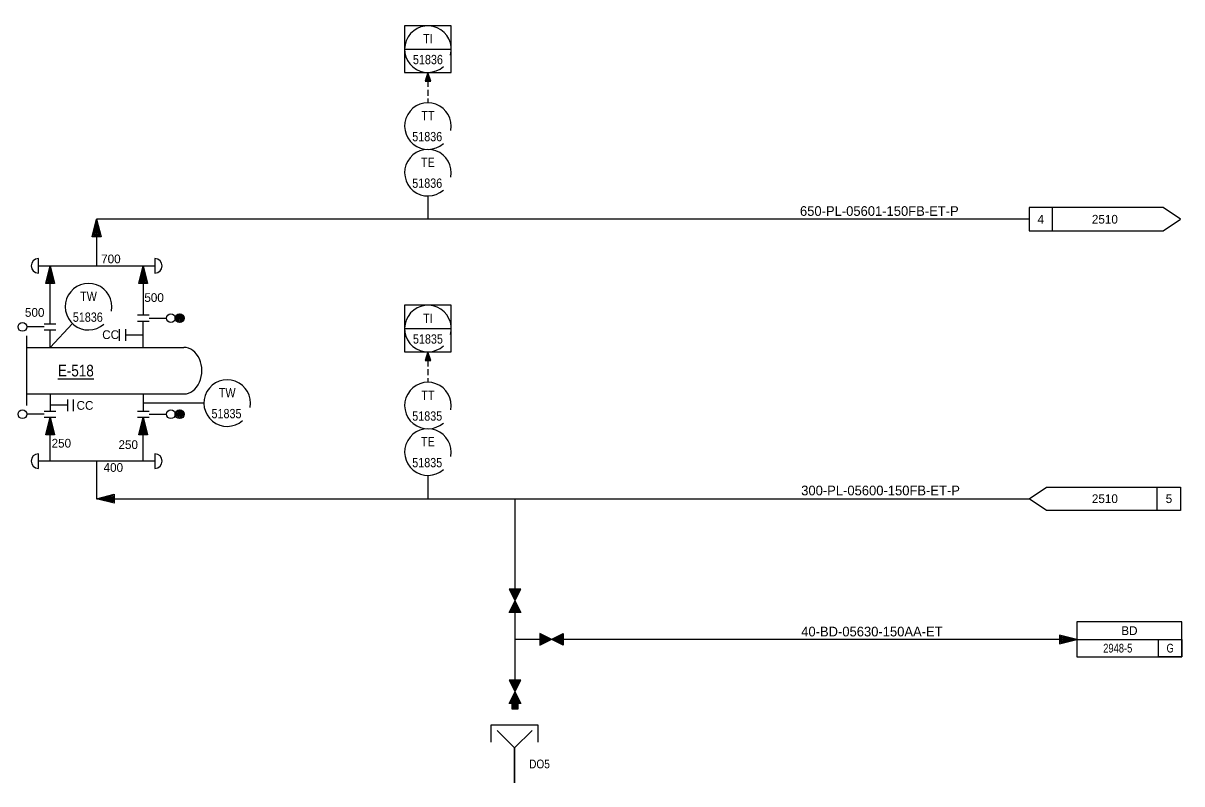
# Model space of a CAD drawing. Extents: x 31 to 826, y 161 to 498.
# Drawn here: x 527.7 to 826.1, y 287.6 to 483.6 of the extents above; entities that cross this region are included whole.
import ezdxf
from ezdxf.enums import TextEntityAlignment as Align

# ---------------------------------------------------------------- set-up
doc = ezdxf.new("R2010")
doc.units = 0
doc.header["$LTSCALE"] = 12
doc.header["$MEASUREMENT"] = 0
doc.linetypes.add('ELEC-LN', pattern=[0.1875, 0.125, -0.0625])
doc.layers.get('0').update_dxf_attribs({"linetype": 'CONTINUOUS'})
for name, color, linetype in [('AUDIT_I_060301071700-56', 7, 'CONTINUOUS'), ('AUDIT_I_060309130809-71', 7, 'CONTINUOUS'), ('ELECT', 3, 'ELEC-LN'), ('EQP', 3, 'CONTINUOUS'), ('GRA', 7, 'CONTINUOUS'), ('INS', 2, 'CONTINUOUS'), ('INSATT', 2, 'CONTINUOUS'), ('MIN', 6, 'CONTINUOUS'), ('PIP', 1, 'CONTINUOUS'), ('TEXT', 7, 'CONTINUOUS')]:
    doc.layers.add(name, color=color, linetype=linetype)
doc.styles.add('AUDIT_D_060301071700-82', font='Dengl.ttf', dxfattribs={"width": 0.75})
doc.styles.add('AUDIT_D_060309130809-72', font='Dengl.ttf')
doc.styles.add('INS_TAG', font='Dengl.ttf')
doc.styles.add('LETTER', font='Dengl.ttf')
doc.styles.get("Standard").update_dxf_attribs({"font": 'Dengl.ttf', "width": 0.75})
doc.styles.add('style1', font='Dengl.ttf', dxfattribs={"height": 0.09375})

# ---------------------------------------------------------------- blocks, each defined once
blk = doc.blocks.new('PIP1')
at = {"layer": 'PIP'}
blk.add_lwpolyline([(0, 0.078125), (0, -0.078125)], dxfattribs=at)
blk.add_arc((0, 0), 0.078125, 270, 90, dxfattribs=at)
blk = doc.blocks.new('A2')
at = {"layer": 'GRA', "color": 7, "linetype": 'Continuous'}
blk.add_lwpolyline([(0, 0), (-0.188, -0.047), (-0.188, 0.047), (0, 0), (-0.182, 0.04), (-0.182, -0.042), (0, 0), (-0.175, 0.034), (-0.175, -0.034), (0, 0), (-0.169, 0.028), (-0.169, -0.028), (0, 0), (-0.162, 0.022), (-0.162, -0.021), (0, 0), (-0.156, 0.016), (-0.156, -0.015), (0, 0), (-0.15, 0.011), (-0.15, -0.01), (0, 0), (-0.144, 0.006), (-0.144, -0.005), (0, 0), (-0.139, 0)], dxfattribs=at)
blk = doc.blocks.new('A3')
at = {"layer": 'GRA', "color": 7, "linetype": 'Continuous'}
blk.add_lwpolyline([(0, 0), (-0.094, 0.031), (-0.094, -0.031), (0, 0), (-0.092, 0.027), (-0.092, -0.027), (0, 0), (-0.09, 0.023), (-0.09, -0.023), (0, 0), (-0.088, 0.02), (-0.088, -0.02), (0, 0), (-0.086, 0.016), (-0.086, -0.016), (0, 0), (-0.084, 0.014), (-0.084, -0.014), (0, 0), (-0.082, 0.012), (-0.082, -0.012), (0, 0), (-0.08, 0.01), (-0.08, -0.01), (0, 0), (-0.078, 0.008), (-0.078, -0.008), (0, 0), (-0.076, 0.006), (-0.076, -0.006), (0, 0), (-0.074, 0.004), (-0.074, -0.004), (0, 0), (-0.072, 0.002), (-0.072, -0.002), (0, 0), (-0.072, 0)], dxfattribs=at)
blk = doc.blocks.new('AA2')
at = {"layer": 'GRA', "color": 7, "linetype": 'Continuous'}
blk.add_lwpolyline([(0, 0), (0.188, 0.047), (0.188, -0.047), (0, 0), (0.175, 0.034), (0.175, -0.034), (0, 0), (0.162, 0.021), (0.162, -0.022), (0, 0), (0.15, 0.01), (0.15, -0.011), (0, 0), (0.139, 0)], dxfattribs=at)
blk = doc.blocks.new('mis007')
blk.add_line((-1.375, -0.125), (-1.375, 0.125))
blk.add_lwpolyline([(-0.1875, -0.125), (0, 0), (-0.1875, 0.125), (-1.625, 0.125), (-1.625, -0.125)], close=True)
at = {"style": 'style1'}
for tag, p in [('#', (-1.5, -0.046875)), ('DWG.NUMBER', (-0.6875, -0.046875))]:
    blk.add_attdef(tag, text='', height=0.09375, dxfattribs=at).set_placement(p, align=Align.CENTER)
blk = doc.blocks.new('mis006')
blk.add_line((1.375, -0.125), (1.375, 0.125))
blk.add_lwpolyline([(0.1875, -0.125), (0, 0), (0.1875, 0.125), (1.625, 0.125), (1.625, -0.125)], close=True)
at = {"style": 'style1'}
for tag, p in [('DWG.NUMBER', (0.6875, -0.046875)), ('#', (1.5, -0.046875))]:
    blk.add_attdef(tag, text='', height=0.09375, dxfattribs=at).set_placement(p, align=Align.CENTER)
blk = doc.blocks.new('VN1')
at = {"layer": 'PIP', "color": 1, "linetype": 'Continuous'}
for points in [[(-0.125, -0.063), (-0.125, -0.063), (0.125, 0.063), (0.125, -0.063), (-0.125, 0.063), (-0.125, -0.063)], [(-0.116, -0.051), (-0.116, 0.053), (-0.106, 0.048), (-0.106, -0.047), (-0.098, -0.043), (-0.098, 0.043), (-0.089, 0.039), (-0.089, -0.039), (-0.081, -0.035), (-0.081, 0.035), (-0.072, 0.032), (-0.071, -0.032), (-0.064, -0.028), (-0.064, 0.028), (-0.056, 0.024), (-0.056, -0.023), (-0.048, -0.019), (-0.048, 0.02), (-0.04, 0.016), (-0.04, -0.016), (-0.033, -0.012), (-0.033, 0.012), (-0.024, 0.008), (-0.024, -0.008), (-0.018, -0.005), (-0.018, 0.006), (-0.012, 0.003), (-0.012, -0.002), (-0.006, 0)], [(0.116, -0.051), (0.116, 0.053), (0.106, 0.048), (0.106, -0.047), (0.098, -0.043), (0.098, 0.043), (0.089, 0.039), (0.089, -0.039), (0.081, -0.035), (0.081, 0.035), (0.072, 0.032), (0.071, -0.032), (0.064, -0.028), (0.064, 0.028), (0.056, 0.024), (0.056, -0.023), (0.048, -0.019), (0.048, 0.02), (0.04, 0.016), (0.04, -0.016), (0.033, -0.012), (0.033, 0.012), (0.024, 0.008), (0.024, -0.008), (0.018, -0.005), (0.018, 0.006), (0.012, 0.003), (0.012, -0.002), (0.006, 0)]]:
    blk.add_lwpolyline(points, dxfattribs=at)
blk = doc.blocks.new('D2')
at = {"layer": 'AUDIT_I_060309130809-71', "color": 1, "linetype": 'Continuous'}
for p, q in [((-0.25, 0.063), (-0.25, 0.25)), ((-0.25, 0.25), (0.25, 0.25)), ((0.25, 0.25), (0.25, 0.063))]:
    blk.add_line(p, q, dxfattribs=at)
at = {"layer": 'PIP', "color": 1, "linetype": 'Continuous'}
blk.add_lwpolyline([(-0.188, 0.188), (-0.188, 0.188), (-0.188, 0.188), (0, 0), (0.188, 0.188)], dxfattribs=at)
at = {"layer": 'PIP', "color": 1, "linetype": 'Continuous', "const_width": 0.02}
blk.add_lwpolyline([(0, -0.375), (0, -0.375), (0, 0)], dxfattribs=at)
blk = doc.blocks.new('mis057')
blk.add_lwpolyline([(0, 0.188), (0, -0.188), (1.125, -0.188), (1.125, 0.188), (0, 0.188), (0, 0), (1.125, 0), (1.125, -0.188), (0.875, -0.188), (0.875, 0)])
at = {"style": 'LETTER'}
blk.add_attdef('1', (0.518, 0.046), '', height=0.0938, dxfattribs=at)
at = {"style": 'LETTER', "width": 0.8}
for tag, p in [('2', (0.031, -0.142)), ('3', (0.956, -0.143))]:
    blk.add_attdef(tag, p, '', height=0.0938, dxfattribs=at)
blk = doc.blocks.new('plug')
for p, q in [((0, 0.03125), (0.0625, 0.03125)), ((0, -0.03125), (0, 0.03125)), ((0.0625, 0.03125), (0.0625, -0.03125)), ((0.0625, -0.03125), (0, -0.03125))]:
    blk.add_line(p, q)
at = {"const_width": 0.0625}
blk.add_lwpolyline([(0.03125, -0.03125), (0.03125, 0.03125)], dxfattribs=at)
blk = doc.blocks.new('INS01B')
blk.add_arc((0, 0), 0.25, 349.1931, 311.4096)
at = {"style": 'INS_TAG', "flags": 1}
blk.add_attdef('INS_HOST', text='', height=0.1, dxfattribs=at).set_placement((0, 0.269), align=Align.CENTER)
at = {"style": 'INS_TAG'}
blk.add_attdef('INS_SERVICE', text='', height=0.1, dxfattribs=at).set_placement((0, 0.061), align=Align.CENTER)
blk.add_attdef('INS_NUM', (-0.168, -0.163), '', height=0.1, dxfattribs=at)
blk = doc.blocks.new('INS07_new')
blk.add_lwpolyline([(-0.25, 0.25), (-0.25, -0.25), (0.25, -0.25), (0.25, 0.25)], close=True)
blk.add_lwpolyline([(-0.25, 0), (0.25, 0)])
blk.add_arc((0, 0), 0.25, 345.0872, 311.8048)
at = {"style": 'INS_TAG', "flags": 1}
blk.add_attdef('INS_HOST', text='', height=0.1, dxfattribs=at).set_placement((0, 0.269), align=Align.CENTER)
at = {"style": 'INS_TAG', "width": 0.8649}
for tag, p in [('INS_SERVICE', (0, 0.061)), ('INS_NUM', (0, -0.162))]:
    blk.add_attdef(tag, text='', height=0.1, dxfattribs=at).set_placement(p, align=Align.CENTER)

msp = doc.modelspace()

# ---------------------------------------------------------------- linework, layer by layer
at = {"layer": 'ELECT', "color": 3}
for p, q in [((631.95, 470.93), (631.95, 463.09)), ((631.95, 398.93), (631.95, 391.09))]:
    msp.add_line(p, q, dxfattribs=at)
at = {"layer": 'EQP', "color": 3, "linetype": 'Continuous'}
for p, q in [((558.63, 400.09), (558.63, 406.86)), ((528.63, 385.09), (528.63, 403.09)), ((534.63, 400.09), (534.63, 404.59)), ((552.54, 401.77), (552.54, 404.77)), ((554.04, 404.77), (554.04, 401.77)), ((554.04, 403.27), (558.54, 403.27)), ((528.63, 400.09), (569.11, 400.09)), ((528.63, 388.09), (569.12, 388.09)), ((534.63, 388.09), (534.63, 383.59)), ((558.63, 388.09), (558.63, 383.59)), ((539.13, 385.16), (534.63, 385.16)), ((539.13, 386.66), (539.13, 383.66)), ((540.63, 383.66), (540.63, 386.66))]:
    msp.add_line(p, q, dxfattribs=at)
msp.add_ellipse((569.12, 394.09), major_axis=(-0.01, 6), ratio=0.770026, start_param=3.139395, end_param=6.283185, dxfattribs=at)
at = {"layer": 'INS', "color": 2, "linetype": 'Continuous'}
for p, q in [((631.95, 439.09), (631.95, 433.09)), ((534.63, 400.09), (540.41, 406.21)), ((574.25, 385.72), (558.63, 385.72)), ((631.95, 367.09), (631.95, 361.09))]:
    msp.add_line(p, q, dxfattribs=at)
at = {"layer": 'MIN', "color": 6, "linetype": 'Continuous'}
for p, q in [((786.8, 433.09), (546.63, 433.09)), ((546.63, 433.09), (546.63, 421.09)), ((531.63, 421.09), (561.63, 421.09)), ((534.63, 406.09), (534.63, 421.09)), ((558.63, 421.09), (558.63, 408.36)), ((534.63, 370.77), (534.63, 382.09)), ((558.63, 370.77), (558.63, 382.09)), ((561.63, 370.77), (531.63, 370.77)), ((546.63, 370.77), (546.63, 361.09)), ((546.63, 361.09), (786.8, 361.09)), ((654.37, 361.09), (654.37, 337.81)), ((654.37, 331.81), (654.37, 314.33)), ((660.79, 324.84), (654.37, 324.84)), ((799.12, 324.84), (666.79, 324.84))]:
    msp.add_line(p, q, dxfattribs=at)
at = {"layer": 'PIP'}
for p, q in [((566.88, 407.61), (568.01, 408.74)), ((568.01, 406.49), (566.88, 407.61)), ((567.26, 407.61), (568.01, 408.36)), ((568.01, 406.86), (567.26, 407.61)), ((567.63, 407.61), (568.01, 407.99)), ((568.01, 407.24), (567.63, 407.61)), ((568.01, 408.74), (569.13, 407.61)), ((568.01, 408.74), (568.01, 408.36)), ((568.01, 408.36), (568.76, 407.61)), ((568.01, 408.36), (568.01, 407.99)), ((568.01, 407.99), (568.38, 407.61)), ((569.13, 407.61), (568.01, 406.49)), ((568.76, 407.61), (568.01, 406.86)), ((568.38, 407.61), (568.01, 407.24)), ((566.88, 382.84), (568.01, 383.97)), ((568.01, 381.72), (566.88, 382.84)), ((567.26, 382.84), (568.01, 383.59)), ((568.01, 382.09), (567.26, 382.84)), ((567.63, 382.84), (568.01, 383.22)), ((568.01, 382.47), (567.63, 382.84)), ((568.01, 383.97), (569.13, 382.84)), ((568.01, 383.97), (568.01, 383.59)), ((568.01, 383.59), (568.76, 382.84)), ((568.01, 383.59), (568.01, 383.22)), ((568.01, 383.22), (568.38, 382.84)), ((569.13, 382.84), (568.01, 381.72)), ((568.76, 382.84), (568.01, 382.09)), ((568.38, 382.84), (568.01, 382.47))]:
    msp.add_line(p, q, dxfattribs=at)
for points in [[(536.13, 406.09), (533.13, 406.09)], [(560.13, 408.36), (557.13, 408.36)], [(557.13, 406.86), (560.13, 406.86)], [(560.13, 407.61), (564.63, 407.61)], [(566.88, 407.61), (569.13, 407.61)], [(533.13, 405.34), (528.63, 405.34)], [(533.13, 404.59), (536.13, 404.59)], [(533.13, 382.84), (528.63, 382.84)], [(536.13, 383.59), (533.13, 383.59)], [(533.13, 382.09), (536.13, 382.09)], [(560.13, 383.59), (557.13, 383.59)], [(557.13, 382.09), (560.13, 382.09)], [(560.13, 382.84), (564.63, 382.84)], [(566.88, 382.84), (569.13, 382.84)]]:
    msp.add_lwpolyline(points, dxfattribs=at)
for centre in [(527.5, 405.34), (565.76, 407.61), (568.01, 407.61), (527.5, 382.84), (565.76, 382.84), (568.01, 382.84)]:
    msp.add_circle(centre, 1.12, dxfattribs=at)

# ---------------------------------------------------------------- block references
at = {"color": 7, "linetype": 'Continuous', "zscale": 24}
for name, p, xscale, yscale, rotation in [('A3', (631.95, 470.93), 23.9998928832, 23.9998928832, 90), ('AA2', (546.63, 433.09), -23.9998928832, -23.9998928832, 89.99999713521694), ('AA2', (534.63, 421.09), -23.9998928832, -23.9998928832, 89.99999713521694), ('AA2', (558.63, 421.09), -23.9998928832, -23.9998928832, 89.99999713521694), ('A3', (631.95, 398.93), 23.9998928832, 23.9998928832, 90), ('A2', (534.63, 382.09), 23.9998928832, 23.9998928832, 89.99999713521694), ('A2', (558.63, 382.09), 23.9998928832, 23.9998928832, 89.99999713521694), ('VN1', (654.37, 334.81), -23.99989288320006, -23.99989288320006, 89.99999713521694), ('VN1', (663.79, 324.84), -23.99989288320008, -23.99989288320008, 179.9999971352169), ('VN1', (654.37, 311.33), -23.99989288320006, -23.99989288320006, 89.99999713521694)]:
    msp.add_blockref(name, p, dxfattribs=dict(at, xscale=xscale, yscale=yscale, rotation=rotation))
ref = msp.add_blockref('mis007', (825.8, 433.09), dxfattribs=dict(xscale=24, yscale=24, zscale=24))
ref.add_attrib('#', '4', dxfattribs={"height": 2.25, "style": 'style1'}).set_placement((789.8, 431.97), align=Align.CENTER)
ref.add_attrib('DWG.NUMBER', '2510', dxfattribs={"height": 2.25, "style": 'style1'}).set_placement((806.3, 433.09), align=Align.MIDDLE_CENTER)
for name, p, xscale, yscale in [('PIP1', (531.63, 421.09), -23.9998928832, -23.9998928832), ('PIP1', (561.63, 421.09), 23.9998928832, 23.9998928832), ('PIP1', (531.63, 370.77), -23.9998928832, -23.9998928832), ('PIP1', (561.63, 370.77), 23.9998928832, 23.9998928832), ('AA2', (546.63, 361.09), 23.9998928832, 23.9998928832), ('D2', (654.26, 296.87), 23.9998928832, 23.9998928832)]:
    msp.add_blockref(name, p, dxfattribs=dict(at, xscale=xscale, yscale=yscale))
ref = msp.add_blockref('mis006', (786.8, 361.09), dxfattribs=dict(xscale=24, yscale=24, zscale=24))
ref.add_attrib('DWG.NUMBER', '2510', dxfattribs={"height": 2.25, "style": 'style1'}).set_placement((806.3, 359.97), align=Align.CENTER)
ref.add_attrib('#', '5', dxfattribs={"height": 2.25, "style": 'style1'}).set_placement((822.8, 359.97), align=Align.CENTER)
at = {"layer": 'AUDIT_I_060301071700-56', "xscale": 24, "yscale": 24, "zscale": 24}
msp.add_blockref('plug', (653.62, 307.58), dxfattribs=at)
at = {"layer": 'INS'}
ref = msp.add_blockref('INS07_new', (631.95, 476.93), dxfattribs=dict(at, xscale=24, yscale=24, zscale=24))
ref.add_attrib('INS_SERVICE', 'TI', dxfattribs={"layer": 'INSATT', "height": 2.4, "style": 'INS_TAG', "width": 0.8649}).set_placement((631.95, 478.39), align=Align.CENTER)
ref.add_attrib('INS_NUM', '51836', dxfattribs={"layer": 'INSATT', "height": 2.4, "style": 'INS_TAG', "width": 0.8649}).set_placement((631.95, 473.04), align=Align.CENTER)
ref = msp.add_blockref('INS01B', (631.95, 457.09), dxfattribs=dict(at, xscale=24, yscale=24, zscale=24))
ref.add_attrib('INS_SERVICE', 'TT', dxfattribs={"layer": 'INSATT', "height": 2.4, "style": 'INS_TAG', "width": 0.8649}).set_placement((631.95, 458.56), align=Align.CENTER)
ref.add_attrib('INS_NUM', '51836', (627.91, 453.19), dxfattribs={"layer": 'INSATT', "height": 2.4, "style": 'INS_TAG', "width": 0.8649})
ref = msp.add_blockref('INS01B', (631.95, 445.09), dxfattribs=dict(at, xscale=24, yscale=24, zscale=24))
ref.add_attrib('INS_SERVICE', 'TE', dxfattribs={"layer": 'INSATT', "height": 2.4, "style": 'INS_TAG', "width": 0.8649}).set_placement((631.95, 446.56), align=Align.CENTER)
ref.add_attrib('INS_NUM', '51836', (627.91, 441.19), dxfattribs={"layer": 'INSATT', "height": 2.4, "style": 'INS_TAG', "width": 0.8649})
ref = msp.add_blockref('INS01B', (544.53, 410.57), dxfattribs=dict(at, xscale=24, yscale=24, zscale=24))
ref.add_attrib('INS_SERVICE', 'TW', dxfattribs={"layer": 'INSATT', "height": 2.4, "style": 'INS_TAG', "width": 0.8649}).set_placement((544.53, 412.04), align=Align.CENTER)
ref.add_attrib('INS_NUM', '51836', (540.49, 406.67), dxfattribs={"layer": 'INSATT', "height": 2.4, "width": 0.8649})
ref = msp.add_blockref('INS07_new', (631.95, 404.93), dxfattribs=dict(at, xscale=24, yscale=24, zscale=24))
ref.add_attrib('INS_SERVICE', 'TI', dxfattribs={"layer": 'INSATT', "height": 2.4, "style": 'INS_TAG', "width": 0.8649}).set_placement((631.95, 406.39), align=Align.CENTER)
ref.add_attrib('INS_NUM', '51835', dxfattribs={"layer": 'INSATT', "height": 2.4, "style": 'INS_TAG', "width": 0.8649}).set_placement((631.95, 401.04), align=Align.CENTER)
ref = msp.add_blockref('INS01B', (580.25, 385.72), dxfattribs=dict(at, xscale=24, yscale=24, zscale=24))
ref.add_attrib('INS_SERVICE', 'TW', dxfattribs={"layer": 'INSATT', "height": 2.4, "style": 'INS_TAG', "width": 0.8649}).set_placement((580.25, 387.19), align=Align.CENTER)
ref.add_attrib('INS_NUM', '51835', (576.21, 381.82), dxfattribs={"layer": 'INSATT', "height": 2.4, "width": 0.8649})
ref = msp.add_blockref('INS01B', (631.95, 385.09), dxfattribs=dict(at, xscale=24, yscale=24, zscale=24))
ref.add_attrib('INS_SERVICE', 'TT', dxfattribs={"layer": 'INSATT', "height": 2.4, "style": 'INS_TAG', "width": 0.8649}).set_placement((631.95, 386.56), align=Align.CENTER)
ref.add_attrib('INS_NUM', '51835', (627.91, 381.19), dxfattribs={"layer": 'INSATT', "height": 2.4, "style": 'INS_TAG', "width": 0.8649})
ref = msp.add_blockref('INS01B', (631.95, 373.09), dxfattribs=dict(at, xscale=24, yscale=24, zscale=24))
ref.add_attrib('INS_SERVICE', 'TE', dxfattribs={"layer": 'INSATT', "height": 2.4, "style": 'INS_TAG', "width": 0.8649}).set_placement((631.95, 374.56), align=Align.CENTER)
ref.add_attrib('INS_NUM', '51835', (627.91, 369.19), dxfattribs={"layer": 'INSATT', "height": 2.4, "style": 'INS_TAG', "width": 0.8649})
at = {"layer": 'TEXT'}
ref = msp.add_blockref('mis057', (799.12, 324.84), dxfattribs=dict(at, xscale=24, yscale=24, zscale=24))
ref.add_attrib('1', 'BD', dxfattribs={"layer": '0', "height": 2.25, "style": 'LETTER'}).set_placement((812.62, 327.09), align=Align.MIDDLE_CENTER)
ref.add_attrib('2', '2948-5', dxfattribs={"layer": '0', "height": 2.25, "style": 'LETTER', "width": 0.8}).set_placement((809.62, 322.59), align=Align.MIDDLE_CENTER)
ref.add_attrib('3', 'G', dxfattribs={"layer": '0', "height": 2.25, "style": 'LETTER', "width": 0.8}).set_placement((823.12, 322.59), align=Align.MIDDLE_CENTER)
at = {"layer": 'TEXT', "xscale": 23.99989288320039, "yscale": -23.9998928832, "zscale": 24, "rotation": 180.000002864783}
msp.add_blockref('AA2', (799.12, 324.84), dxfattribs=at)

# ---------------------------------------------------------------- texts
at = {"style": 'LETTER'}
for s, p in [('650-PL-05601-150FB-ET-P', (727.77, 433.96)), ('300-PL-05600-150FB-ET-P', (728.09, 361.96)), ('40-BD-05630-150AA-ET', (728.09, 325.61))]:
    msp.add_text(s, height=2.5, dxfattribs=at).set_placement(p)
at = {"layer": 'EQP', "style": 'AUDIT_D_060309130809-72', "width": 0.8649}
msp.add_text('%%UE-518', height=3, dxfattribs=at).set_placement((536.63, 392.59))
at = {"layer": 'TEXT', "linetype": 'ByBlock'}
for s, p in [('700', (547.79, 421.75)), ('500', (558.91, 411.79)), ('500', (528.16, 407.96)), ('CC', (548.06, 402.23)), ('CC', (541.45, 384)), ('250', (535.02, 374.26)), ('250', (552.25, 373.9)), ('400', (548.41, 368.01))]:
    msp.add_text(s, height=2.25, dxfattribs=at).set_placement(p)
at = {"layer": 'TEXT', "linetype": 'Continuous', "style": 'AUDIT_D_060301071700-82', "width": 0.8649}
msp.add_text('DO5', height=2.25, dxfattribs=at).set_placement((658.01, 291.62))

doc.saveas('drawing.dxf')
